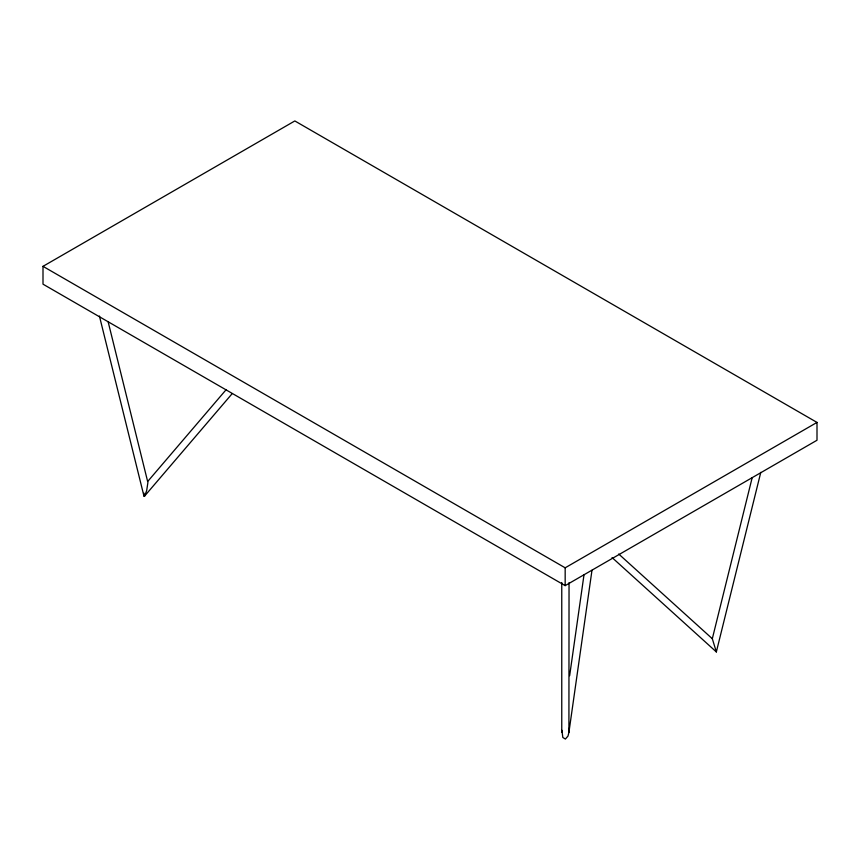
<?xml version="1.0" encoding="UTF-8"?>
<svg xmlns="http://www.w3.org/2000/svg" width="860" height="860" viewBox="0 0 860 860"><rect width="100%" height="100%" fill="white"/><g stroke="black" fill="none" stroke-linecap="round" stroke-linejoin="round"><path stroke-width="1.29" d="M591.981 570.288L568.912 732.365L567.976 736.096L565.396 739.052L562.827 737.471L561.892 730.258M568.912 732.365L569.041 582.639M144.007 493.188L144.297 496.424L231.953 393.912M569.642 675.745L584.015 574.706M760.788 472.344L716.348 651.923L712.317 638.722L752.134 477.827M144.674 496.048L146.684 490.533L147.899 482.535L108.134 321.758M147.984 481.148L226.244 389.558M43 266.342L294.829 120.948L817 422.421L817 440.245L565.17 585.638L43 284.165L43 266.342L565.17 567.815L817 422.421M618.716 554.012L712.317 638.722M612.073 557.559L716.348 651.923L715.939 650.536M99.416 316.018L144.018 496.306M568.912 728.366L569.041 730.333M565.17 567.815L565.17 585.638M561.763 582.521L561.763 732.29"/></g></svg>
